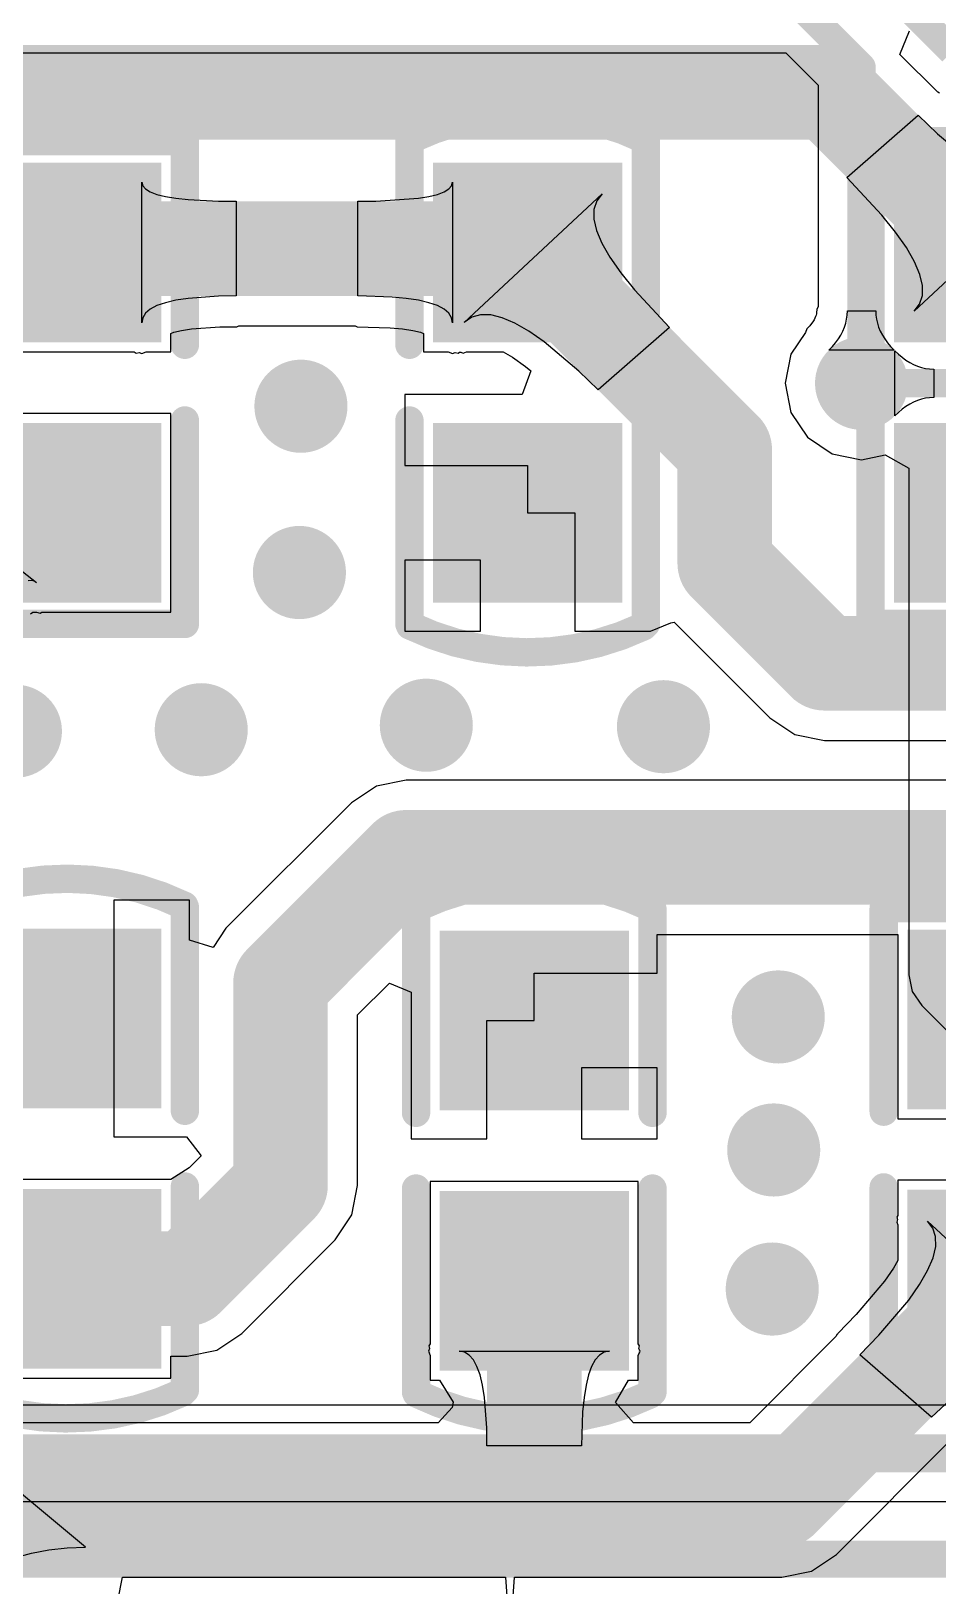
# Model space of a CAD drawing. Header units: millimetres. Extents: x 6.03 to 8.53, y 10.22 to 11.81.
# Drawn here: x 7.3866 to 7.5784, y 11.1117 to 11.4403 of the extents above; entities that cross this region are included whole.
import ezdxf

# ---------------------------------------------------------------- set-up
doc = ezdxf.new("R2010")
doc.units = ezdxf.units.MM
doc.header["$MEASUREMENT"] = 0
for name, color, linetype in [('BottomLayer', 5, 'Continuous'), ('MultiLayer', 9, 'Continuous'), ('TopLayer', 1, 'Continuous'), ('TopOverlay', 2, 'Continuous'), ('TopPaste', 8, 'Continuous'), ('TopSolder', 216, 'Continuous')]:
    doc.layers.add(name, color=color, linetype=linetype)

# ---------------------------------------------------------------- blocks, each defined once
blk = doc.blocks.new('C0603_13')
at = {"layer": 'TopLayer'}
for points in [[(-0.0125, 0.016), (-0.0425, 0.016), (-0.0125, -0.016), (-0.0425, -0.016)], [(0.0425, 0.016), (0.0125, 0.016), (0.0425, -0.016), (0.0125, -0.016)]]:
    blk.add_solid(points, dxfattribs=at)
at = {"layer": 'TopOverlay', "const_width": 0.006}
for points in [[(-0.05154, -0.02444, -0.22601), (-0.05133, 0.02486)], [(0.05154, 0.02444, -0.227259), (0.05134, -0.02486)]]:
    blk.add_lwpolyline(points, format="xyb", dxfattribs=at)
at = {"layer": 'TopOverlay', "const_width": 0.003}
for points in [[(-0.05284, 0.02486, 1), (-0.04983, 0.02486, 1)], [(-0.0525, 0.025, 1), (-0.0495, 0.025, 1)], [(-0.0095, 0.025, 1), (-0.0065, 0.025, 1)], [(0.0065, 0.025, 1), (0.0095, 0.025, 1)], [(0.0495, 0.025, 1), (0.0525, 0.025, 1)], [(0.05004, 0.02444, 1), (0.05304, 0.02444, 1)], [(-0.05304, -0.02444, 1), (-0.05004, -0.02444, 1)], [(-0.0525, -0.025, 1), (-0.0495, -0.025, 1)], [(-0.0095, -0.025, 1), (-0.0065, -0.025, 1)], [(0.0065, -0.025, 1), (0.0095, -0.025, 1)], [(0.0495, -0.025, 1), (0.0525, -0.025, 1)], [(0.04984, -0.02486, 1), (0.05284, -0.02486, 1)]]:
    blk.add_lwpolyline(points, format="xyb", close=True, dxfattribs=at)
at = {"layer": 'TopOverlay', "const_width": 0.006}
for points in [[(-0.008, 0.025), (-0.051, 0.025)], [(0.051, 0.025), (0.008, 0.025)], [(-0.008, -0.025), (-0.051, -0.025)], [(0.051, -0.025), (0.008, -0.025)]]:
    blk.add_lwpolyline(points, dxfattribs=at)
at = {"layer": 'TopPaste'}
for points in [[(-0.0125, 0.016), (-0.0425, 0.016), (-0.0125, -0.016), (-0.0425, -0.016)], [(0.0425, 0.016), (0.0125, 0.016), (0.0425, -0.016), (0.0125, -0.016)]]:
    blk.add_solid(points, dxfattribs=at)
at = {"layer": 'TopSolder'}
for points in [[(-0.0085, 0.02), (-0.0465, 0.02), (-0.0085, -0.02), (-0.0465, -0.02)], [(0.0465, 0.02), (0.0085, 0.02), (0.0465, -0.02), (0.0085, -0.02)]]:
    blk.add_solid(points, dxfattribs=at)
blk = doc.blocks.new('C0603_15')
at = {"layer": 'TopLayer'}
for points in [[(-0.0125, 0.016), (-0.0425, 0.016), (-0.0125, -0.016), (-0.0425, -0.016)], [(0.0425, 0.016), (0.0125, 0.016), (0.0425, -0.016), (0.0125, -0.016)]]:
    blk.add_solid(points, dxfattribs=at)
at = {"layer": 'TopOverlay', "const_width": 0.006}
for points in [[(-0.05154, -0.02444, -0.22601), (-0.05133, 0.02486)], [(0.05154, 0.02444, -0.227259), (0.05134, -0.02486)]]:
    blk.add_lwpolyline(points, format="xyb", dxfattribs=at)
at = {"layer": 'TopOverlay', "const_width": 0.003}
for points in [[(-0.05284, 0.02486, 1), (-0.04983, 0.02486, 1)], [(-0.0525, 0.025, 1), (-0.0495, 0.025, 1)], [(-0.0095, 0.025, 1), (-0.0065, 0.025, 1)], [(0.0065, 0.025, 1), (0.0095, 0.025, 1)], [(0.0495, 0.025, 1), (0.0525, 0.025, 1)], [(0.05004, 0.02444, 1), (0.05304, 0.02444, 1)], [(-0.05304, -0.02444, 1), (-0.05004, -0.02444, 1)], [(-0.0525, -0.025, 1), (-0.0495, -0.025, 1)], [(-0.0095, -0.025, 1), (-0.0065, -0.025, 1)], [(0.0065, -0.025, 1), (0.0095, -0.025, 1)], [(0.0495, -0.025, 1), (0.0525, -0.025, 1)], [(0.04984, -0.02486, 1), (0.05284, -0.02486, 1)]]:
    blk.add_lwpolyline(points, format="xyb", close=True, dxfattribs=at)
at = {"layer": 'TopOverlay', "const_width": 0.006}
for points in [[(-0.008, 0.025), (-0.051, 0.025)], [(0.051, 0.025), (0.008, 0.025)], [(-0.008, -0.025), (-0.051, -0.025)], [(0.051, -0.025), (0.008, -0.025)]]:
    blk.add_lwpolyline(points, dxfattribs=at)
at = {"layer": 'TopPaste'}
for points in [[(-0.0125, 0.016), (-0.0425, 0.016), (-0.0125, -0.016), (-0.0425, -0.016)], [(0.0425, 0.016), (0.0125, 0.016), (0.0425, -0.016), (0.0125, -0.016)]]:
    blk.add_solid(points, dxfattribs=at)
at = {"layer": 'TopSolder'}
for points in [[(-0.0085, 0.02), (-0.0465, 0.02), (-0.0085, -0.02), (-0.0465, -0.02)], [(0.0465, 0.02), (0.0085, 0.02), (0.0465, -0.02), (0.0085, -0.02)]]:
    blk.add_solid(points, dxfattribs=at)
blk = doc.blocks.new('H______20X2_24')
at = {"layer": 'TopOverlay', "const_width": 0.00787}
blk.add_lwpolyline([(-0.1, 1), (-0.1, -1)], dxfattribs=at)
blk = doc.blocks.new('0603_34')
at = {"layer": 'TopLayer'}
for points in [[(-0.0425, -0.016), (-0.0125, -0.016), (-0.0425, 0.016), (-0.0125, 0.016)], [(0.0125, -0.016), (0.0425, -0.016), (0.0125, 0.016), (0.0425, 0.016)]]:
    blk.add_solid(points, dxfattribs=at)
at = {"layer": 'TopOverlay', "const_width": 0.006}
for points in [[(-0.051, 0.025), (-0.051, -0.025)], [(-0.051, 0.025), (-0.008, 0.025)], [(0.008, 0.025), (0.051, 0.025)], [(0.051, 0.025), (0.051, -0.025)], [(-0.051, -0.025), (-0.008, -0.025)], [(0.008, -0.025), (0.051, -0.025)]]:
    blk.add_lwpolyline(points, dxfattribs=at)
at = {"layer": 'TopOverlay', "const_width": 0.003}
for points in [[(-0.0525, 0.025, 1), (-0.0495, 0.025, 1)], [(-0.0525, 0.025, 1), (-0.0495, 0.025, 1)], [(-0.0095, 0.025, 1), (-0.0065, 0.025, 1)], [(0.0065, 0.025, 1), (0.0095, 0.025, 1)], [(0.0495, 0.025, 1), (0.0525, 0.025, 1)], [(0.0495, 0.025, 1), (0.0525, 0.025, 1)], [(-0.0525, -0.025, 1), (-0.0495, -0.025, 1)], [(-0.0525, -0.025, 1), (-0.0495, -0.025, 1)], [(-0.0095, -0.025, 1), (-0.0065, -0.025, 1)], [(0.0065, -0.025, 1), (0.0095, -0.025, 1)], [(0.0495, -0.025, 1), (0.0525, -0.025, 1)], [(0.0495, -0.025, 1), (0.0525, -0.025, 1)]]:
    blk.add_lwpolyline(points, format="xyb", close=True, dxfattribs=at)
at = {"layer": 'TopPaste'}
for points in [[(-0.0425, -0.016), (-0.0125, -0.016), (-0.0425, 0.016), (-0.0125, 0.016)], [(0.0125, -0.016), (0.0425, -0.016), (0.0125, 0.016), (0.0425, 0.016)]]:
    blk.add_solid(points, dxfattribs=at)
at = {"layer": 'TopSolder'}
for points in [[(-0.0465, -0.02), (-0.0085, -0.02), (-0.0465, 0.02), (-0.0085, 0.02)], [(0.0085, -0.02), (0.0465, -0.02), (0.0085, 0.02), (0.0465, 0.02)]]:
    blk.add_solid(points, dxfattribs=at)
blk = doc.blocks.new('C0603_43')
at = {"layer": 'TopLayer'}
for points in [[(-0.0125, 0.016), (-0.0425, 0.016), (-0.0125, -0.016), (-0.0425, -0.016)], [(0.0425, 0.016), (0.0125, 0.016), (0.0425, -0.016), (0.0125, -0.016)]]:
    blk.add_solid(points, dxfattribs=at)
at = {"layer": 'TopOverlay', "const_width": 0.006}
for points in [[(-0.05154, -0.02444, -0.22601), (-0.05133, 0.02486)], [(0.05154, 0.02444, -0.227259), (0.05134, -0.02486)]]:
    blk.add_lwpolyline(points, format="xyb", dxfattribs=at)
at = {"layer": 'TopOverlay', "const_width": 0.003}
for points in [[(-0.05284, 0.02486, 1), (-0.04983, 0.02486, 1)], [(-0.0525, 0.025, 1), (-0.0495, 0.025, 1)], [(-0.0095, 0.025, 1), (-0.0065, 0.025, 1)], [(0.0065, 0.025, 1), (0.0095, 0.025, 1)], [(0.0495, 0.025, 1), (0.0525, 0.025, 1)], [(0.05004, 0.02444, 1), (0.05304, 0.02444, 1)], [(-0.05304, -0.02444, 1), (-0.05004, -0.02444, 1)], [(-0.0525, -0.025, 1), (-0.0495, -0.025, 1)], [(-0.0095, -0.025, 1), (-0.0065, -0.025, 1)], [(0.0065, -0.025, 1), (0.0095, -0.025, 1)], [(0.0495, -0.025, 1), (0.0525, -0.025, 1)], [(0.04984, -0.02486, 1), (0.05284, -0.02486, 1)]]:
    blk.add_lwpolyline(points, format="xyb", close=True, dxfattribs=at)
at = {"layer": 'TopOverlay', "const_width": 0.006}
for points in [[(-0.051, 0.025), (-0.008, 0.025)], [(0.008, 0.025), (0.051, 0.025)], [(-0.051, -0.025), (-0.008, -0.025)], [(0.008, -0.025), (0.051, -0.025)]]:
    blk.add_lwpolyline(points, dxfattribs=at)
at = {"layer": 'TopPaste'}
for points in [[(-0.0125, 0.016), (-0.0425, 0.016), (-0.0125, -0.016), (-0.0425, -0.016)], [(0.0425, 0.016), (0.0125, 0.016), (0.0425, -0.016), (0.0125, -0.016)]]:
    blk.add_solid(points, dxfattribs=at)
at = {"layer": 'TopSolder'}
for points in [[(-0.0085, 0.02), (-0.0465, 0.02), (-0.0085, -0.02), (-0.0465, -0.02)], [(0.0465, 0.02), (0.0085, 0.02), (0.0465, -0.02), (0.0085, -0.02)]]:
    blk.add_solid(points, dxfattribs=at)
blk = doc.blocks.new('0603_46')
at = {"layer": 'TopLayer'}
for points in [[(-0.0425, -0.016), (-0.0125, -0.016), (-0.0425, 0.016), (-0.0125, 0.016)], [(0.0125, -0.016), (0.0425, -0.016), (0.0125, 0.016), (0.0425, 0.016)]]:
    blk.add_solid(points, dxfattribs=at)
at = {"layer": 'TopOverlay', "const_width": 0.006}
for points in [[(-0.051, 0.025), (-0.051, -0.025)], [(-0.051, 0.025), (-0.008, 0.025)], [(0.008, 0.025), (0.051, 0.025)], [(0.051, 0.025), (0.051, -0.025)], [(-0.051, -0.025), (-0.008, -0.025)], [(0.008, -0.025), (0.051, -0.025)]]:
    blk.add_lwpolyline(points, dxfattribs=at)
at = {"layer": 'TopOverlay', "const_width": 0.003}
for points in [[(-0.0525, 0.025, 1), (-0.0495, 0.025, 1)], [(-0.0525, 0.025, 1), (-0.0495, 0.025, 1)], [(-0.0095, 0.025, 1), (-0.0065, 0.025, 1)], [(0.0065, 0.025, 1), (0.0095, 0.025, 1)], [(0.0495, 0.025, 1), (0.0525, 0.025, 1)], [(0.0495, 0.025, 1), (0.0525, 0.025, 1)], [(-0.0525, -0.025, 1), (-0.0495, -0.025, 1)], [(-0.0525, -0.025, 1), (-0.0495, -0.025, 1)], [(-0.0095, -0.025, 1), (-0.0065, -0.025, 1)], [(0.0065, -0.025, 1), (0.0095, -0.025, 1)], [(0.0495, -0.025, 1), (0.0525, -0.025, 1)], [(0.0495, -0.025, 1), (0.0525, -0.025, 1)]]:
    blk.add_lwpolyline(points, format="xyb", close=True, dxfattribs=at)
at = {"layer": 'TopPaste'}
for points in [[(-0.0425, -0.016), (-0.0125, -0.016), (-0.0425, 0.016), (-0.0125, 0.016)], [(0.0125, -0.016), (0.0425, -0.016), (0.0125, 0.016), (0.0425, 0.016)]]:
    blk.add_solid(points, dxfattribs=at)
at = {"layer": 'TopSolder'}
for points in [[(-0.0465, -0.02), (-0.0085, -0.02), (-0.0465, 0.02), (-0.0085, 0.02)], [(0.0085, -0.02), (0.0465, -0.02), (0.0085, 0.02), (0.0465, 0.02)]]:
    blk.add_solid(points, dxfattribs=at)
blk = doc.blocks.new('0603_47')
at = {"layer": 'TopLayer'}
for points in [[(-0.0425, -0.016), (-0.0125, -0.016), (-0.0425, 0.016), (-0.0125, 0.016)], [(0.0125, -0.016), (0.0425, -0.016), (0.0125, 0.016), (0.0425, 0.016)]]:
    blk.add_solid(points, dxfattribs=at)
at = {"layer": 'TopOverlay', "const_width": 0.006}
for points in [[(-0.051, -0.025), (-0.051, 0.025)], [(-0.008, 0.025), (-0.051, 0.025)], [(0.051, 0.025), (0.008, 0.025)], [(0.051, -0.025), (0.051, 0.025)], [(-0.008, -0.025), (-0.051, -0.025)], [(0.051, -0.025), (0.008, -0.025)]]:
    blk.add_lwpolyline(points, dxfattribs=at)
at = {"layer": 'TopOverlay', "const_width": 0.003}
for points in [[(-0.0525, 0.025, 1), (-0.0495, 0.025, 1)], [(-0.0525, 0.025, 1), (-0.0495, 0.025, 1)], [(-0.0095, 0.025, 1), (-0.0065, 0.025, 1)], [(0.0065, 0.025, 1), (0.0095, 0.025, 1)], [(0.0495, 0.025, 1), (0.0525, 0.025, 1)], [(0.0495, 0.025, 1), (0.0525, 0.025, 1)], [(-0.0525, -0.025, 1), (-0.0495, -0.025, 1)], [(-0.0525, -0.025, 1), (-0.0495, -0.025, 1)], [(-0.0095, -0.025, 1), (-0.0065, -0.025, 1)], [(0.0065, -0.025, 1), (0.0095, -0.025, 1)], [(0.0495, -0.025, 1), (0.0525, -0.025, 1)], [(0.0495, -0.025, 1), (0.0525, -0.025, 1)]]:
    blk.add_lwpolyline(points, format="xyb", close=True, dxfattribs=at)
at = {"layer": 'TopPaste'}
for points in [[(-0.0425, -0.016), (-0.0125, -0.016), (-0.0425, 0.016), (-0.0125, 0.016)], [(0.0125, -0.016), (0.0425, -0.016), (0.0125, 0.016), (0.0425, 0.016)]]:
    blk.add_solid(points, dxfattribs=at)
at = {"layer": 'TopSolder'}
for points in [[(-0.0465, -0.02), (-0.0085, -0.02), (-0.0465, 0.02), (-0.0085, 0.02)], [(0.0085, -0.02), (0.0465, -0.02), (0.0085, 0.02), (0.0465, 0.02)]]:
    blk.add_solid(points, dxfattribs=at)

msp = doc.modelspace()

# ---------------------------------------------------------------- linework, layer by layer
at = {"layer": 'BottomLayer'}
for p, q in [((7.10773, 11.43571), (7.54624, 11.43571)), ((7.54624, 11.43571), (7.55307, 11.42888)), ((7.55307, 11.42888), (7.55307, 11.38211)), ((7.55307, 11.38211), (7.55275, 11.38144)), ((7.55165, 11.37848), (7.55127, 11.37803)), ((7.55196, 11.3789), (7.55165, 11.37848)), ((7.5522, 11.37929), (7.55196, 11.3789)), ((7.55239, 11.37965), (7.5522, 11.37929)), ((7.55253, 11.37997), (7.55239, 11.37965)), ((7.55262, 11.38027), (7.55253, 11.37997)), ((7.55269, 11.38056), (7.55262, 11.38027)), ((7.55273, 11.38085), (7.55269, 11.38056)), ((7.55275, 11.38144), (7.55273, 11.38085)), ((7.55862, 11.37771), (7.55889, 11.37855)), ((7.55889, 11.37855), (7.55909, 11.37941)), ((7.55909, 11.37941), (7.5592, 11.38028)), ((7.5592, 11.38028), (7.55924, 11.38116)), ((7.55924, 11.38116), (7.56524, 11.38116)), ((7.56524, 11.38116), (7.56528, 11.38028)), ((7.56528, 11.38028), (7.5654, 11.37941)), ((7.5654, 11.37941), (7.56559, 11.37855)), ((7.56559, 11.37855), (7.56586, 11.37771)), ((7.55036, 11.37661), (7.54732, 11.37206)), ((7.55067, 11.37741), (7.55036, 11.37661)), ((7.55127, 11.37803), (7.55067, 11.37741)), ((7.55675, 11.37446), (7.55734, 11.37525)), ((7.55734, 11.37525), (7.55784, 11.37606)), ((7.55784, 11.37606), (7.55827, 11.37688)), ((7.55827, 11.37688), (7.55862, 11.37771)), ((7.56586, 11.37771), (7.56621, 11.37688)), ((7.56621, 11.37688), (7.56664, 11.37606)), ((7.56664, 11.37606), (7.56715, 11.37525)), ((7.56715, 11.37525), (7.56773, 11.37446)), ((7.54732, 11.37206), (7.54609, 11.36588)), ((7.55535, 11.37291), (7.55609, 11.37368)), ((7.56913, 11.37291), (7.55535, 11.37291)), ((7.55609, 11.37368), (7.55675, 11.37446)), ((7.56773, 11.37446), (7.56839, 11.37368)), ((7.56839, 11.37368), (7.56913, 11.37291)), ((7.54609, 11.36588), (7.54732, 11.3597)), ((7.54732, 11.3597), (7.55082, 11.35446)), ((7.55082, 11.35446), (7.55606, 11.35096)), ((7.55606, 11.35096), (7.56224, 11.34973)), ((7.56224, 11.34973), (7.56727, 11.35073)), ((7.56727, 11.35073), (7.57227, 11.34797)), ((7.57227, 11.34797), (7.57227, 11.24085)), ((7.57227, 11.24085), (7.57297, 11.23734)), ((7.57297, 11.23734), (7.57496, 11.23436)), ((7.57496, 11.23436), (7.60549, 11.20383)), ((7.75319, 11.14994), (7.26376, 11.14994)), ((7.26376, 11.12955), (7.753, 11.12955))]:
    msp.add_line(p, q, dxfattribs=at)
for points, const_width in [([(7.46084, 11.55664), (7.58145, 11.43602)], 0.006), ([(7.55004, 11.44488), (7.56224, 11.43268)], 0.006), ([(7.56224, 11.36588), (7.56224, 11.43268)], 0.006), ([(7.24802, 11.13974), (7.76884, 11.13974)], 0.008)]:
    msp.add_lwpolyline(points, dxfattribs=dict(at, const_width=const_width))
for points, const_width in [([(7.56074, 11.43268, 1), (7.56374, 11.43268, 1)], 0.003), ([(7.56074, 11.43268, 1), (7.56374, 11.43268, 1)], 0.003), ([(7.55732, 11.36588, 1), (7.56716, 11.36588, 1)], 0.00984), ([(7.43876, 11.36103, 1), (7.44861, 11.36103, 1)], 0.00984), ([(7.56074, 11.36588, 1), (7.56374, 11.36588, 1)], 0.003), ([(7.43844, 11.32589, 1), (7.44829, 11.32589, 1)], 0.00984), ([(7.46528, 11.29362, 1), (7.47512, 11.29362, 1)], 0.00984), ([(7.51543, 11.29331, 1), (7.52527, 11.29331, 1)], 0.00984), ([(7.37839, 11.29235, 1), (7.38823, 11.29235, 1)], 0.00984), ([(7.41768, 11.29267, 1), (7.42752, 11.29267, 1)], 0.00984), ([(7.53971, 11.23197, 1), (7.54955, 11.23197, 1)], 0.00984), ([(7.53875, 11.20386, 1), (7.54859, 11.20386, 1)], 0.00984), ([(7.53843, 11.17447, 1), (7.54827, 11.17447, 1)], 0.00984)]:
    msp.add_lwpolyline(points, format="xyb", close=True, dxfattribs=dict(at, const_width=const_width))
at = {"layer": 'MultiLayer', "const_width": 0.00984}
for points in [[(7.55732, 11.36588, 1), (7.56716, 11.36588, 1)], [(7.43876, 11.36103, 1), (7.44861, 11.36103, 1)], [(7.43844, 11.32589, 1), (7.44829, 11.32589, 1)], [(7.46528, 11.29362, 1), (7.47512, 11.29362, 1)], [(7.51543, 11.29331, 1), (7.52527, 11.29331, 1)], [(7.37839, 11.29235, 1), (7.38823, 11.29235, 1)], [(7.41768, 11.29267, 1), (7.42752, 11.29267, 1)], [(7.53971, 11.23197, 1), (7.54955, 11.23197, 1)], [(7.53875, 11.20386, 1), (7.54859, 11.20386, 1)], [(7.53843, 11.17447, 1), (7.54827, 11.17447, 1)]]:
    msp.add_lwpolyline(points, format="xyb", close=True, dxfattribs=at)
at = {"layer": 'TopLayer'}
for p, q in [((7.57033, 11.43539), (7.5724, 11.44039)), ((7.57834, 11.42738), (7.57033, 11.43539)), ((7.57876, 11.42722), (7.57834, 11.42738)), ((7.5591, 11.4094), (7.57424, 11.42255)), ((7.57424, 11.42255), (7.57831, 11.41862)), ((7.57831, 11.41862), (7.58562, 11.41243)), ((7.41002, 11.37864), (7.41002, 11.4084)), ((7.41002, 11.4084), (7.41022, 11.40763)), ((7.47555, 11.40763), (7.47575, 11.4084)), ((7.47575, 11.4084), (7.47575, 11.37864)), ((7.56656, 11.40139), (7.5591, 11.4094)), ((7.60253, 11.40828), (7.57336, 11.38112)), ((7.41022, 11.40763), (7.41082, 11.40694)), ((7.41082, 11.40694), (7.41182, 11.40633)), ((7.41182, 11.40633), (7.41322, 11.4058)), ((7.41322, 11.4058), (7.41502, 11.40535)), ((7.41502, 11.40535), (7.41722, 11.40499)), ((7.41722, 11.40499), (7.41982, 11.4047)), ((7.41982, 11.4047), (7.42622, 11.40438)), ((7.45955, 11.40438), (7.46855, 11.40499)), ((7.46855, 11.40499), (7.47075, 11.40535)), ((7.47075, 11.40535), (7.47255, 11.4058)), ((7.47255, 11.4058), (7.47395, 11.40633)), ((7.47395, 11.40633), (7.47495, 11.40694)), ((7.47495, 11.40694), (7.47555, 11.40763)), ((7.47823, 11.37876), (7.50739, 11.40593)), ((7.50739, 11.40593), (7.50623, 11.40443)), ((7.42622, 11.40438), (7.43002, 11.40434)), ((7.43002, 11.40434), (7.43002, 11.38434)), ((7.45575, 11.40434), (7.45955, 11.40438)), ((7.45575, 11.38434), (7.45575, 11.40434)), ((7.50564, 11.40263), (7.50563, 11.40054)), ((7.50623, 11.40443), (7.50564, 11.40263)), ((7.56943, 11.39782), (7.56656, 11.40139)), ((7.50563, 11.40054), (7.50619, 11.39816)), ((7.50619, 11.39816), (7.50733, 11.39548)), ((7.50733, 11.39548), (7.50904, 11.3925)), ((7.57172, 11.39455), (7.56943, 11.39782)), ((7.50904, 11.3925), (7.51133, 11.38923)), ((7.57343, 11.39157), (7.57172, 11.39455)), ((7.57457, 11.38889), (7.57343, 11.39157)), ((7.51133, 11.38923), (7.5142, 11.38566)), ((7.57513, 11.38651), (7.57457, 11.38889)), ((7.5142, 11.38566), (7.52166, 11.37764)), ((7.57512, 11.38442), (7.57513, 11.38651)), ((7.41322, 11.38229), (7.41182, 11.38155)), ((7.41502, 11.38291), (7.41322, 11.38229)), ((7.41722, 11.38342), (7.41502, 11.38291)), ((7.41982, 11.38382), (7.41722, 11.38342)), ((7.42622, 11.38428), (7.41982, 11.38382)), ((7.43002, 11.38434), (7.42622, 11.38428)), ((7.46295, 11.38411), (7.45575, 11.38434)), ((7.46595, 11.38382), (7.46295, 11.38411)), ((7.46855, 11.38342), (7.46595, 11.38382)), ((7.47075, 11.38291), (7.46855, 11.38342)), ((7.47255, 11.38229), (7.47075, 11.38291)), ((7.47395, 11.38155), (7.47255, 11.38229)), ((7.57336, 11.38112), (7.57453, 11.38262)), ((7.57453, 11.38262), (7.57512, 11.38442)), ((7.41022, 11.37973), (7.41002, 11.37864)), ((7.41082, 11.38069), (7.41022, 11.37973)), ((7.41182, 11.38155), (7.41082, 11.38069)), ((7.47495, 11.38069), (7.47395, 11.38155)), ((7.47555, 11.37973), (7.47495, 11.38069)), ((7.47575, 11.37864), (7.47555, 11.37973)), ((7.47982, 11.37984), (7.47823, 11.37876)), ((7.48168, 11.38036), (7.47982, 11.37984)), ((7.48382, 11.38032), (7.48168, 11.38036)), ((7.48624, 11.37973), (7.48382, 11.38032)), ((7.48893, 11.37858), (7.48624, 11.37973)), ((7.4919, 11.37688), (7.48893, 11.37858)), ((7.41614, 11.37643), (7.41683, 11.37667)), ((7.41614, 11.37252), (7.41614, 11.37643)), ((7.41683, 11.37667), (7.41845, 11.37704)), ((7.41845, 11.37704), (7.42055, 11.37736)), ((7.42055, 11.37736), (7.4265, 11.37779)), ((7.4265, 11.37779), (7.43012, 11.37784)), ((7.43012, 11.37784), (7.43054, 11.37802)), ((7.43054, 11.37802), (7.45515, 11.37802)), ((7.45515, 11.37802), (7.45555, 11.37784)), ((7.45555, 11.37784), (7.46254, 11.37762)), ((7.46254, 11.37762), (7.46515, 11.37738)), ((7.46515, 11.37738), (7.46732, 11.37704)), ((7.46732, 11.37704), (7.46895, 11.37667)), ((7.46895, 11.37667), (7.46963, 11.37643)), ((7.46963, 11.37643), (7.46963, 11.37252)), ((7.49514, 11.37462), (7.4919, 11.37688)), ((7.52166, 11.37764), (7.50651, 11.3645)), ((7.37985, 11.37252), (7.40843, 11.37252)), ((7.40843, 11.37252), (7.40884, 11.37226)), ((7.40884, 11.37226), (7.40945, 11.37239)), ((7.40945, 11.37239), (7.41002, 11.37215)), ((7.41002, 11.37215), (7.41093, 11.37252)), ((7.41093, 11.37252), (7.41614, 11.37252)), ((7.46963, 11.37252), (7.47485, 11.37252)), ((7.47485, 11.37252), (7.47575, 11.37215)), ((7.47575, 11.37215), (7.47633, 11.37239)), ((7.47633, 11.37239), (7.47693, 11.37226)), ((7.47693, 11.37226), (7.4772, 11.37243)), ((7.4772, 11.37243), (7.47752, 11.37249)), ((7.47752, 11.37249), (7.478, 11.37227)), ((7.478, 11.37227), (7.47867, 11.37252)), ((7.47867, 11.37252), (7.48643, 11.37252)), ((7.48643, 11.37252), (7.48842, 11.37139)), ((7.50245, 11.36843), (7.49514, 11.37462)), ((7.56927, 11.35899), (7.56927, 11.37277)), ((7.56927, 11.37277), (7.57004, 11.37203)), ((7.57004, 11.37203), (7.57082, 11.37137)), ((7.48842, 11.37139), (7.49117, 11.36946)), ((7.49228, 11.36852), (7.49045, 11.36352)), ((7.49117, 11.36946), (7.49228, 11.36852)), ((7.57082, 11.37137), (7.57161, 11.37078)), ((7.57161, 11.37078), (7.57242, 11.37028)), ((7.57242, 11.37028), (7.57324, 11.36985)), ((7.57324, 11.36985), (7.57407, 11.3695)), ((7.57407, 11.3695), (7.57491, 11.36923)), ((7.57491, 11.36923), (7.57577, 11.36903)), ((7.57577, 11.36903), (7.57664, 11.36892)), ((7.57664, 11.36892), (7.57752, 11.36888)), ((7.57752, 11.36888), (7.57752, 11.36288)), ((7.50651, 11.3645), (7.50245, 11.36843)), ((7.49045, 11.36352), (7.46563, 11.36352)), ((7.46563, 11.36352), (7.46563, 11.34852)), ((7.57407, 11.36226), (7.57324, 11.36191)), ((7.57491, 11.36253), (7.57407, 11.36226)), ((7.57577, 11.36272), (7.57491, 11.36253)), ((7.57664, 11.36284), (7.57577, 11.36272)), ((7.57752, 11.36288), (7.57664, 11.36284)), ((7.41614, 11.35952), (7.37214, 11.35952)), ((7.41614, 11.31752), (7.41614, 11.35952)), ((7.57004, 11.35973), (7.56927, 11.35899)), ((7.57082, 11.36039), (7.57004, 11.35973)), ((7.57161, 11.36097), (7.57082, 11.36039)), ((7.57242, 11.36148), (7.57161, 11.36097)), ((7.57324, 11.36191), (7.57242, 11.36148)), ((7.46563, 11.34852), (7.49163, 11.34852)), ((7.49163, 11.34852), (7.49163, 11.33852)), ((7.49163, 11.33852), (7.50163, 11.33852)), ((7.50163, 11.33852), (7.50163, 11.31352)), ((7.37838, 11.33113), (7.38775, 11.32376)), ((7.48163, 11.32852), (7.46563, 11.32852)), ((7.46563, 11.32852), (7.46563, 11.31352)), ((7.48163, 11.31352), (7.48163, 11.32852)), ((7.38667, 11.32417), (7.38601, 11.32413)), ((7.38725, 11.32405), (7.38667, 11.32417)), ((7.38775, 11.32376), (7.38725, 11.32405)), ((7.38652, 11.31719), (7.38699, 11.31752)), ((7.38699, 11.31752), (7.38778, 11.31752)), ((7.38778, 11.31752), (7.38852, 11.31732)), ((7.38852, 11.31732), (7.38889, 11.31752)), ((7.38889, 11.31752), (7.38933, 11.31752)), ((7.38933, 11.31752), (7.38948, 11.31751)), ((7.38948, 11.31751), (7.38951, 11.31752)), ((7.38951, 11.31752), (7.41614, 11.31752)), ((7.46563, 11.31352), (7.48163, 11.31352)), ((7.50163, 11.31352), (7.51763, 11.31352)), ((7.51763, 11.31352), (7.52192, 11.31525)), ((7.51763, 11.31352), (7.51763, 11.31352)), ((7.51763, 11.31352), (7.51763, 11.31352)), ((7.52192, 11.31525), (7.52263, 11.31542)), ((7.52263, 11.31542), (7.54287, 11.29519)), ((7.54287, 11.29519), (7.54816, 11.29165)), ((7.54816, 11.29165), (7.5544, 11.29041)), ((7.5544, 11.29041), (7.6379, 11.29041)), ((7.45966, 11.28077), (7.45437, 11.27724)), ((7.46591, 11.28201), (7.45966, 11.28077)), ((7.60695, 11.28201), (7.46591, 11.28201)), ((7.46591, 11.28201), (7.46591, 11.28201)), ((7.45437, 11.27724), (7.42783, 11.2507)), ((7.42014, 11.25664), (7.40414, 11.25664)), ((7.40414, 11.25664), (7.40414, 11.23164)), ((7.42014, 11.24819), (7.42014, 11.25664)), ((7.42783, 11.2507), (7.42514, 11.24667)), ((7.42514, 11.24667), (7.42014, 11.24819)), ((7.51903, 11.24121), (7.51903, 11.24939)), ((7.51903, 11.24939), (7.56992, 11.24939)), ((7.56992, 11.24939), (7.56992, 11.21045)), ((7.49303, 11.23121), (7.49303, 11.24121)), ((7.49303, 11.24121), (7.51903, 11.24121)), ((7.45568, 11.2324), (7.46241, 11.23913)), ((7.46241, 11.23913), (7.46703, 11.23722)), ((7.46703, 11.23722), (7.46703, 11.20621)), ((7.40414, 11.23164), (7.40414, 11.20664)), ((7.45568, 11.19638), (7.45568, 11.2324)), ((7.48303, 11.20621), (7.48303, 11.23121)), ((7.48303, 11.23121), (7.49303, 11.23121)), ((7.51903, 11.22121), (7.50303, 11.22121)), ((7.50303, 11.22121), (7.50303, 11.20621)), ((7.51903, 11.20621), (7.51903, 11.22121)), ((7.56992, 11.21045), (7.5956, 11.21045)), ((7.40414, 11.20664), (7.41949, 11.20664)), ((7.41949, 11.20664), (7.42256, 11.20264)), ((7.46703, 11.20621), (7.48303, 11.20621)), ((7.50303, 11.20621), (7.51903, 11.20621)), ((7.42256, 11.20264), (7.42004, 11.20012)), ((7.42004, 11.20012), (7.41614, 11.19764)), ((7.41614, 11.19764), (7.41614, 11.19764)), ((7.41614, 11.19764), (7.37979, 11.19764)), ((7.41614, 11.19764), (7.41614, 11.19764)), ((7.45444, 11.19013), (7.45568, 11.19638)), ((7.51503, 11.19721), (7.47103, 11.19721)), ((7.47103, 11.19721), (7.47103, 11.1629)), ((7.51503, 11.1629), (7.51503, 11.19721)), ((7.60253, 11.19745), (7.56992, 11.19745)), ((7.56992, 11.19745), (7.56992, 11.19002)), ((7.4509, 11.18484), (7.45444, 11.19013)), ((7.56986, 11.18914), (7.56967, 11.18862)), ((7.56967, 11.18862), (7.56992, 11.18807)), ((7.56992, 11.19002), (7.56971, 11.18967)), ((7.56971, 11.18967), (7.56986, 11.18914)), ((7.56992, 11.18807), (7.56992, 11.18047)), ((7.57732, 11.18735), (7.57616, 11.18885)), ((7.57616, 11.18885), (7.60532, 11.16169)), ((7.43117, 11.1651), (7.4509, 11.18484)), ((7.57791, 11.18556), (7.57732, 11.18735)), ((7.57792, 11.18347), (7.57791, 11.18556)), ((7.57736, 11.18108), (7.57792, 11.18347)), ((7.56902, 11.17891), (7.56707, 11.17613)), ((7.56992, 11.18047), (7.56902, 11.17891)), ((7.57451, 11.17543), (7.57622, 11.1784)), ((7.57622, 11.1784), (7.57736, 11.18108)), ((7.56707, 11.17613), (7.5611, 11.16909)), ((7.57222, 11.17215), (7.57451, 11.17543)), ((7.56591, 11.16473), (7.57222, 11.17215)), ((7.5611, 11.16909), (7.55722, 11.16508)), ((7.42587, 11.16157), (7.43117, 11.1651)), ((7.55699, 11.16483), (7.55687, 11.16448)), ((7.55716, 11.16491), (7.55699, 11.16483)), ((7.55722, 11.16508), (7.55716, 11.16491)), ((7.41963, 11.16032), (7.42587, 11.16157)), ((7.47089, 11.16189), (7.47066, 11.16133)), ((7.47103, 11.1629), (7.47076, 11.16247)), ((7.47076, 11.16247), (7.47089, 11.16189)), ((7.5153, 11.16247), (7.51503, 11.1629)), ((7.51517, 11.16189), (7.5153, 11.16247)), ((7.5154, 11.16133), (7.51517, 11.16189)), ((7.55687, 11.16448), (7.53863, 11.14623)), ((7.5619, 11.16057), (7.56591, 11.16473)), ((7.41614, 11.15564), (7.41614, 11.16032)), ((7.41614, 11.16032), (7.41963, 11.16032)), ((7.47066, 11.16133), (7.47103, 11.16043)), ((7.47103, 11.16043), (7.47103, 11.15521)), ((7.47827, 11.16113), (7.47715, 11.16133)), ((7.47715, 11.16133), (7.50891, 11.16133)), ((7.47927, 11.16053), (7.47827, 11.16113)), ((7.48015, 11.15953), (7.47927, 11.16053)), ((7.48091, 11.15813), (7.48015, 11.15953)), ((7.50591, 11.15953), (7.50515, 11.15813)), ((7.50679, 11.16053), (7.50591, 11.15953)), ((7.50779, 11.16113), (7.50679, 11.16053)), ((7.50891, 11.16133), (7.50779, 11.16113)), ((7.51503, 11.16043), (7.5154, 11.16133)), ((7.51503, 11.15521), (7.51503, 11.16043)), ((7.57704, 11.14743), (7.5619, 11.16057)), ((7.38027, 11.15564), (7.41614, 11.15564)), ((7.47103, 11.15521), (7.47298, 11.15521)), ((7.47298, 11.15521), (7.47586, 11.15054)), ((7.48156, 11.15633), (7.48091, 11.15813)), ((7.48209, 11.15413), (7.48156, 11.15633)), ((7.5045, 11.15633), (7.50397, 11.15413)), ((7.50515, 11.15813), (7.5045, 11.15633)), ((7.51024, 11.15052), (7.51295, 11.15521)), ((7.51295, 11.15521), (7.51503, 11.15521)), ((7.4825, 11.15153), (7.48209, 11.15413)), ((7.50397, 11.15413), (7.50356, 11.15153)), ((7.5849, 11.15473), (7.57704, 11.14743)), ((7.4757, 11.14945), (7.47271, 11.14623)), ((7.47586, 11.15054), (7.4757, 11.14945)), ((7.48297, 11.14513), (7.4825, 11.15153)), ((7.50326, 11.14853), (7.50303, 11.14133)), ((7.50356, 11.15153), (7.50326, 11.14853)), ((7.51027, 11.15041), (7.51024, 11.15052)), ((7.51399, 11.14623), (7.51027, 11.15041)), ((7.47271, 11.14623), (7.3739, 11.14623)), ((7.48303, 11.14133), (7.48297, 11.14513)), ((7.53863, 11.14623), (7.51399, 11.14623)), ((7.55692, 11.11839), (7.58106, 11.14252)), ((7.39816, 11.11992), (7.37402, 11.13992)), ((7.50303, 11.14133), (7.48303, 11.14133)), ((7.38669, 11.11865), (7.39039, 11.11936)), ((7.39039, 11.11936), (7.39422, 11.11978)), ((7.39422, 11.11978), (7.39816, 11.11992)), ((7.3831, 11.11766), (7.38669, 11.11865)), ((7.55163, 11.11485), (7.55692, 11.11839)), ((7.40495, 11.10861), (7.40594, 11.11361)), ((7.40594, 11.11361), (7.48696, 11.11361)), ((7.48696, 11.11361), (7.48729, 11.10861)), ((7.4885, 11.10861), (7.48882, 11.11361)), ((7.48882, 11.11361), (7.54539, 11.11361)), ((7.54539, 11.11361), (7.55163, 11.11485))]:
    msp.add_line(p, q, dxfattribs=at)
for points, const_width in [([(7.25591, 11.42738), (7.55527, 11.42738)], 0.02), ([(7.55527, 11.42738), (7.58912, 11.39352)], 0.02), ([(7.31136, 11.39434), (7.49082, 11.39434)], 0.02), ([(7.49082, 11.39434), (7.49163, 11.39352)], 0.02), ([(7.49163, 11.39352), (7.53331, 11.35185)], 0.02), ([(7.56224, 11.36588), (7.61577, 11.36588)], 0.006), ([(7.53331, 11.32782), (7.53331, 11.35185)], 0.02), ([(7.37495, 11.31934), (7.39414, 11.33852)], 0.006), ([(7.53331, 11.32782), (7.5544, 11.30672)], 0.02), ([(7.5544, 11.30672), (7.72589, 11.30672)], 0.02), ([(7.43937, 11.23916), (7.46591, 11.2657)], 0.02), ([(7.46591, 11.2657), (7.61459, 11.2657)], 0.02), ([(7.43937, 11.19638), (7.43937, 11.23916)], 0.02), ([(7.41963, 11.17664), (7.43937, 11.19638)], 0.02), ([(7.30906, 11.1752), (7.3927, 11.1752)], 0.02), ([(7.3927, 11.1752), (7.39414, 11.17664)], 0.02), ([(7.39414, 11.17664), (7.41963, 11.17664)], 0.02), ([(7.49303, 11.13022), (7.49303, 11.17621)], 0.02), ([(7.54539, 11.12992), (7.59192, 11.17645)], 0.02), ([(7.37402, 11.12992), (7.54539, 11.12992)], 0.02)]:
    msp.add_lwpolyline(points, dxfattribs=dict(at, const_width=const_width))
for points, const_width in [([(7.55027, 11.42738, 1), (7.56027, 11.42738, 1)], 0.01), ([(7.55027, 11.42738, 1), (7.56027, 11.42738, 1)], 0.01), ([(7.48582, 11.39434, 1), (7.49582, 11.39434, 1)], 0.01), ([(7.48582, 11.39434, 1), (7.49582, 11.39434, 1)], 0.01), ([(7.48663, 11.39352, 1), (7.49663, 11.39352, 1)], 0.01), ([(7.48663, 11.39352, 1), (7.49663, 11.39352, 1)], 0.01), ([(7.55732, 11.36588, 1), (7.56716, 11.36588, 1)], 0.00984), ([(7.43876, 11.36103, 1), (7.44861, 11.36103, 1)], 0.00984), ([(7.56074, 11.36588, 1), (7.56374, 11.36588, 1)], 0.003), ([(7.52831, 11.35185, 1), (7.53831, 11.35185, 1)], 0.01), ([(7.52831, 11.35185, 1), (7.53831, 11.35185, 1)], 0.01), ([(7.39264, 11.33852, 1), (7.39564, 11.33852, 1)], 0.003), ([(7.43844, 11.32589, 1), (7.44829, 11.32589, 1)], 0.00984), ([(7.52831, 11.32782, 1), (7.53831, 11.32782, 1)], 0.01), ([(7.52831, 11.32782, 1), (7.53831, 11.32782, 1)], 0.01), ([(7.5494, 11.30672, 1), (7.5594, 11.30672, 1)], 0.01), ([(7.5494, 11.30672, 1), (7.5594, 11.30672, 1)], 0.01), ([(7.46528, 11.29362, 1), (7.47512, 11.29362, 1)], 0.00984), ([(7.51543, 11.29331, 1), (7.52527, 11.29331, 1)], 0.00984), ([(7.37839, 11.29235, 1), (7.38823, 11.29235, 1)], 0.00984), ([(7.41768, 11.29267, 1), (7.42752, 11.29267, 1)], 0.00984), ([(7.46091, 11.2657, 1), (7.47091, 11.2657, 1)], 0.01), ([(7.46091, 11.2657, 1), (7.47091, 11.2657, 1)], 0.01), ([(7.43437, 11.23916, 1), (7.44437, 11.23916, 1)], 0.01), ([(7.43437, 11.23916, 1), (7.44437, 11.23916, 1)], 0.01), ([(7.53971, 11.23197, 1), (7.54955, 11.23197, 1)], 0.00984), ([(7.53875, 11.20386, 1), (7.54859, 11.20386, 1)], 0.00984), ([(7.43437, 11.19638, 1), (7.44437, 11.19638, 1)], 0.01), ([(7.43437, 11.19638, 1), (7.44437, 11.19638, 1)], 0.01), ([(7.3877, 11.1752, 1), (7.3977, 11.1752, 1)], 0.01), ([(7.3877, 11.1752, 1), (7.3977, 11.1752, 1)], 0.01), ([(7.38914, 11.17664, 1), (7.39914, 11.17664, 1)], 0.01), ([(7.38914, 11.17664, 1), (7.39914, 11.17664, 1)], 0.01), ([(7.41463, 11.17664, 1), (7.42463, 11.17664, 1)], 0.01), ([(7.41463, 11.17664, 1), (7.42463, 11.17664, 1)], 0.01), ([(7.48803, 11.17621, 1), (7.49803, 11.17621, 1)], 0.01), ([(7.53843, 11.17447, 1), (7.54827, 11.17447, 1)], 0.00984), ([(7.48803, 11.13022, 1), (7.49803, 11.13022, 1)], 0.01), ([(7.54039, 11.12992, 1), (7.55039, 11.12992, 1)], 0.01), ([(7.54039, 11.12992, 1), (7.55039, 11.12992, 1)], 0.01)]:
    msp.add_lwpolyline(points, format="xyb", close=True, dxfattribs=dict(at, const_width=const_width))

# ---------------------------------------------------------------- block references
for name, p, rotation in [('C0603_15', (7.49163, 11.36602), 90), ('0603_34', (7.39414, 11.36602), 270), ('0603_47', (7.58912, 11.36602), 90), ('C0603_13', (7.39414, 11.20414), 90), ('C0603_43', (7.49303, 11.20371), 270), ('0603_46', (7.59192, 11.20395), 270), ('H______20X2_24', (7.43789, 11.01738), 270)]:
    msp.add_blockref(name, p, dxfattribs=dict(rotation=rotation))

doc.saveas('drawing.dxf')
